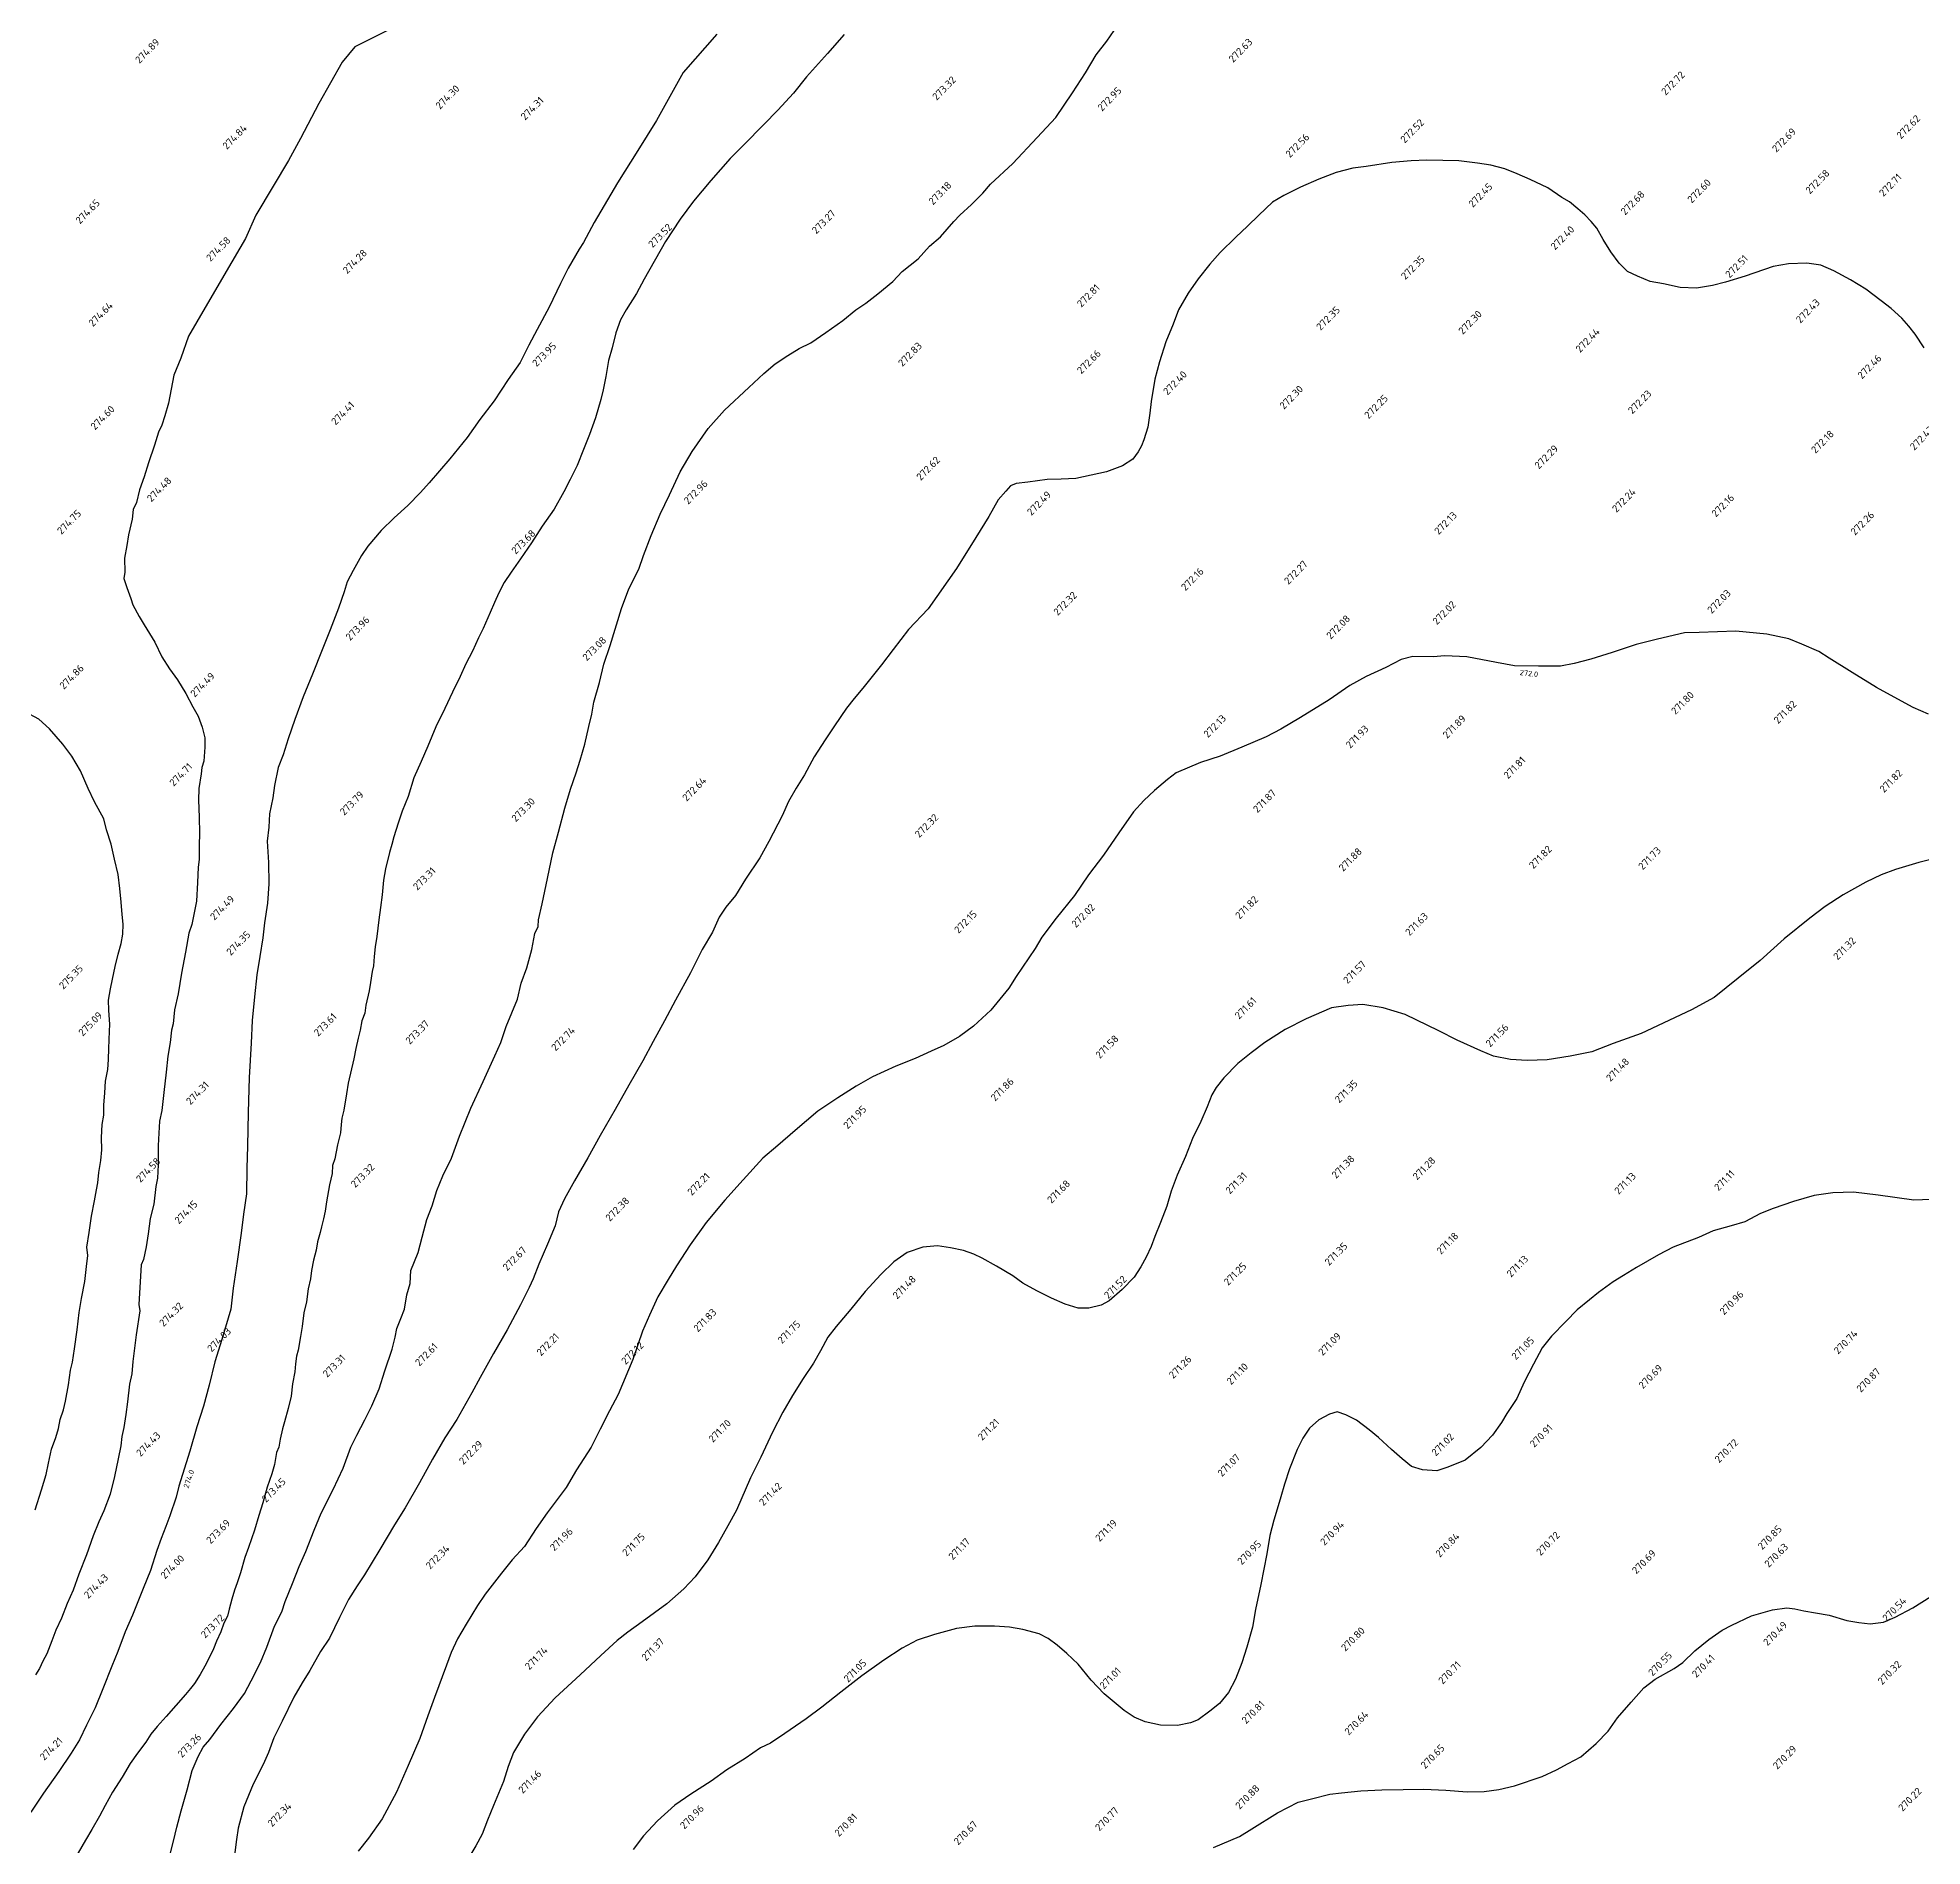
# Model space of a CAD drawing. Header units: metres. Extents: x 36952 to 37841, y 34980 to 35683.
# Drawn here: x 37285.5 to 37544.9, y 35144.1 to 35393.1 of the extents above; entities that cross this region are included whole.
import ezdxf

# ---------------------------------------------------------------- set-up
doc = ezdxf.new("R2010")
doc.units = ezdxf.units.M
doc.header["$LTSCALE"] = 5
doc.layers.add('Линии горизонталей', color=7, linetype='Continuous')
doc.layers.add('Отметки', color=7, linetype='Continuous')
doc.styles.get("Standard").update_dxf_attribs({"font": 'simplex.shx'})

msp = doc.modelspace()

# ---------------------------------------------------------------- linework, layer by layer
at = {"layer": 'Линии горизонталей', "color": 42, "lineweight": 30}
for points, elevation in [([(37334.16, 35394.36), (37329.11, 35391.83), (37327.4, 35389.75), (37324.17, 35384.05), (37321.63, 35379.21), (37320.01, 35376.19), (37317.89, 35372.65), (37315.51, 35368.67), (37314.07, 35365.48), (37311.44, 35360.9), (37307.36, 35353.99), (37306.25, 35352), (37305.16, 35348.98), (37304.23, 35346.65), (37303.48, 35342.78), (37302.97, 35341.06), (37302.57, 35339.75), (37302.09, 35338.8), (37301.57, 35337), (37300.73, 35334.56), (37300.11, 35332.64), (37299.48, 35330.87), (37299.08, 35329.11), (37298.6, 35328.17), (37298.46, 35326.82), (37297.99, 35324.68), (37297.74, 35323.21), (37297.41, 35321.45), (37297.46, 35319.54), (37297.32, 35318.64), (37297.74, 35317.4), (37298.28, 35315.91), (37298.55, 35315.05), (37299.42, 35313.44), (37300.14, 35312.28), (37301.58, 35309.89), (37302.57, 35307.88), (37303.64, 35306.24), (37304.73, 35304.71), (37305.87, 35302.84), (37306.82, 35301.01), (37307.55, 35299.7), (37308.12, 35298.17), (37308.47, 35296.71), (37308.48, 35295.44), (37308.34, 35293.49), (37308.08, 35292.62), (37307.98, 35291.76), (37307.66, 35289.77), (37307.59, 35288.12), (37307.68, 35285.79), (37307.74, 35283.58), (37307.71, 35281.9), (37307.69, 35279.98), (37307.58, 35278.9), (37307.49, 35276.83), (37307.32, 35274.24), (37306.67, 35271.02), (37306.26, 35269.85), (37305.83, 35267.22), (37305.29, 35264.33), (37304.79, 35261.48), (37304.32, 35259.26), (37304.14, 35257.35), (37303.89, 35256.49), (37303.71, 35254.8), (37303.39, 35252.88), (37303.18, 35250.71), (37302.86, 35247.89), (37302.58, 35245.42), (37302.25, 35243.95), (37302.12, 35241.48), (37302.05, 35240.58), (37302.07, 35237.95), (37301.97, 35236.11), (37301.72, 35234.95), (37301.44, 35232.55), (37300.96, 35230.56), (37300.68, 35228.46), (37300.39, 35226.65), (37300.03, 35224.93), (37299.74, 35224.17), (37299.4, 35218.7), (37299.52, 35217.84), (37299.02, 35214.53), (37298.56, 35210.89), (37298.42, 35209.17), (37298.13, 35207.74), (37297.85, 35205.34), (37297.6, 35203.58), (37297.31, 35201.77), (37297.06, 35200.53), (37296.92, 35199.26), (37296.56, 35197.46), (37296.05, 35195.05), (37295.43, 35192.61), (37294.59, 35190.32), (37293.88, 35188.78), (37293.11, 35186.86), (37292.19, 35184.27), (37291.12, 35181.6), (37290.35, 35179.38), (37289.54, 35177.57), (37288.73, 35175.54), (37287.99, 35173.89), (37287.44, 35172.42), (37286.71, 35170.62), (37286.19, 35169.64), (37285.71, 35168.62), (37285.15, 35167.75)], 274.5), ([(37378.94, 35393.57), (37374.33, 35388.31), (37370.68, 35381.68), (37368.09, 35377.59), (37365.29, 35373.14), (37362.07, 35367.67), (37360.63, 35364.9), (37360.01, 35363.97), (37358.5, 35361.37), (37357.46, 35359.27), (37355.87, 35355.99), (37354.25, 35352.91), (37353.1, 35350.76), (37351.88, 35348.39), (37350.25, 35346.06), (37348.32, 35343.12), (37346.35, 35340.52), (37344.61, 35338.07), (37342.23, 35335.12), (37339.37, 35331.84), (37338.18, 35330.48), (37336.43, 35328.71), (37334.53, 35327.01), (37332.74, 35325.27), (37330.92, 35323.12), (37330.07, 35321.8), (37328.88, 35319.77), (37328.07, 35318.19), (37327.67, 35316.8), (37326.89, 35314.58), (37325.72, 35311.57), (37324.65, 35308.83), (37323.29, 35305.48), (37322, 35302.36), (37320.86, 35299.24), (37319.94, 35296.57), (37319.28, 35294.39), (37318.58, 35292.62), (37318.08, 35290.14), (37317.83, 35288.46), (37317.39, 35286.28), (37317.29, 35284.44), (37317.08, 35282.49), (37317.25, 35279.57), (37317.27, 35276.64), (37317.11, 35273.98), (37316.71, 35271.24), (37316.47, 35269.17), (37316.04, 35266.62), (37315.64, 35264.11), (37315.33, 35261.07), (37315.01, 35257.8), (37314.85, 35254.69), (37314.58, 35249.96), (37314.43, 35245.13), (37314.35, 35240.52), (37314.26, 35237.48), (37314.21, 35233.95), (37313.82, 35231.14), (37313.5, 35228.55), (37312.93, 35224.65), (37312.36, 35220.97), (37312.04, 35218.08), (37310.83, 35213.91), (37309.88, 35210.83), (37309.08, 35207.6), (37308.31, 35204.7), (37307.4, 35201.89), (37306.41, 35198.54), (37304.91, 35193.69), (37304.54, 35192.19), (37303.66, 35189.64), (37303.11, 35188.17), (37302.45, 35186.51), (37301.86, 35184.86), (37300.98, 35182.08), (37299.99, 35179.64), (37298.51, 35175.95), (37297.52, 35173.66), (37296.49, 35170.95), (37295.68, 35168.92), (37294.46, 35165.8), (37293.4, 35163.2), (37292.21, 35160.8), (37291.22, 35158.8), (37290.07, 35156.96), (37288.4, 35154.43), (37286.28, 35151.45), (37284.54, 35148.85)], 274), ([(37396.51, 35393.56), (37394.21, 35390.93), (37391.32, 35387.71), (37389.53, 35385.45), (37387.36, 35383.11), (37385.42, 35381.13), (37382.68, 35378.35), (37380.81, 35376.45), (37378.14, 35373.46), (37375.77, 35370.61), (37373.9, 35368.12), (37371.89, 35365.06), (37368.95, 35359.88), (37367.89, 35357.91), (37366.48, 35355.65), (37365.69, 35354.25), (37365.06, 35352.46), (37364.54, 35350.42), (37364.07, 35348.68), (37363.68, 35346.47), (37363.3, 35344.64), (37363.01, 35343.3), (37362.27, 35340.76), (37361.43, 35338.48), (37360.6, 35336.41), (37359.73, 35334.23), (37358.79, 35332.3), (37357.91, 35330.6), (37356.57, 35328.2), (37354.94, 35325.88), (37353.43, 35323.57), (37351.93, 35321.35), (37350.63, 35319.54), (37349.7, 35318.11), (37348.96, 35316.7), (37348.37, 35315.35), (37347.77, 35313.98), (37346.81, 35311.75), (37346.14, 35310.47), (37345.32, 35308.66), (37344.4, 35306.92), (37343.61, 35305.17), (37342.57, 35303.03), (37341.54, 35300.77), (37340.27, 35298.25), (37339.17, 35295.59), (37338.24, 35293.46), (37337.27, 35291.22), (37336.45, 35288.64), (37335.64, 35286.62), (37335.09, 35284.98), (37334.5, 35283.08), (37334.24, 35282.02), (37333.92, 35280.93), (37333.33, 35278.71), (37333.06, 35277.15), (37332.89, 35275.12), (37332.66, 35273.38), (37332.44, 35271.66), (37332.18, 35269.36), (37331.92, 35267.97), (37331.8, 35266.63), (37331.71, 35265.35), (37331.51, 35264.55), (37331.31, 35263.05), (37331.09, 35261.88), (37330.65, 35259.94), (37330.49, 35258.82), (37330.11, 35257.78), (37329.86, 35256.47), (37329.59, 35255.36), (37329.27, 35253.95), (37328.97, 35252.52), (37328.23, 35249.18), (37327.98, 35247.71), (37327.62, 35245.48), (37327.33, 35244.35), (37327.23, 35243.48), (37327.14, 35242.33), (37326.75, 35240.71), (37326.36, 35238.75), (37326.07, 35237.86), (37325.99, 35236.73), (37325.66, 35235.2), (37325.22, 35232.83), (37325.04, 35231.56), (37324.84, 35230.49), (37324.55, 35229.42), (37324.37, 35228.61), (37324, 35227.35), (37323.83, 35226.21), (37323.42, 35224.81), (37323.16, 35223.39), (37323.04, 35222.26), (37322.69, 35220.88), (37322.46, 35219.07), (37322.12, 35217.58), (37321.88, 35215.68), (37321.66, 35214.31), (37321.34, 35212.41), (37321.11, 35211.61), (37320.98, 35210.53), (37320.88, 35209.46), (37320.54, 35207.79), (37320.35, 35206.08), (37319.94, 35204.41), (37319.47, 35202.57), (37319.18, 35201.58), (37318.83, 35200.17), (37318.68, 35199.07), (37318.37, 35198.34), (37318.07, 35196.7), (37317.7, 35195.42), (37317.07, 35193.55), (37316.46, 35191.43), (37315.92, 35189.69), (37315.31, 35187.63), (37314.51, 35185.28), (37313.98, 35183.91), (37313.37, 35181.78), (37312.93, 35180.39), (37312.55, 35179.38), (37312.18, 35178.16), (37311.81, 35176.77), (37311.61, 35175.8), (37311.09, 35174.85), (37310.67, 35173.65), (37310.1, 35172.38), (37309.68, 35171.32), (37309.11, 35170.18), (37308.5, 35168.93), (37307.83, 35167.8), (37307.05, 35166.56), (37306.49, 35165.84), (37305.83, 35165.04), (37303.18, 35161.99), (37301.92, 35160.61), (37301.04, 35159.55), (37300.34, 35158.48), (37299.19, 35156.96), (37298.21, 35155.51), (37297.11, 35153.66), (37295.79, 35151.59), (37294.77, 35149.76), (37293.99, 35148.26), (37292.91, 35146.46), (37292.05, 35145), (37290.54, 35142.38)], 273.5), ([(37303.35, 35141.58), (37304.16, 35144.83), (37304.63, 35146.75), (37305.21, 35149.03), (37306.03, 35151.91), (37306.73, 35154.55), (37307.55, 35156.48), (37308.26, 35157.8), (37309.15, 35158.83), (37310.7, 35160.88), (37312.42, 35163.11), (37313.96, 35165.16), (37314.85, 35166.9), (37316.15, 35169.43), (37317.03, 35171.53), (37318.09, 35174.42), (37319.09, 35176.4), (37319.56, 35177.84), (37320.56, 35180.31), (37321.45, 35182.65), (37322.39, 35184.7), (37323.51, 35187.64), (37324.51, 35189.99), (37326.16, 35193.23), (37327.52, 35196.18), (37328.58, 35199.07), (37329.41, 35200.75), (37330.53, 35202.86), (37331.47, 35204.78), (37332.48, 35207.13), (37333.24, 35209.59), (37334.29, 35212.59), (37334.7, 35214.22), (37334.93, 35215.42), (37335.46, 35216.8), (37335.99, 35218.06), (37336.28, 35220.04), (37336.74, 35221.6), (37336.85, 35223.4), (37337.85, 35225.87), (37338.38, 35227.97), (37339.02, 35230.43), (37339.78, 35232.29), (37340.43, 35234.4), (37341.25, 35236.44), (37342.43, 35238.85), (37343.55, 35241.91), (37345.08, 35245.76), (37346.79, 35249.43), (37348.38, 35252.97), (37349.21, 35254.78), (37349.97, 35257), (37351.5, 35260.73), (37352.03, 35262.95), (37352.79, 35265.05), (37353.49, 35267.58), (37353.89, 35269.8), (37354.37, 35270.76), (37354.42, 35271.66), (37354.94, 35273.88), (37355.64, 35277.36), (37356.39, 35280.9), (37357.15, 35283.73), (37358.02, 35287.03), (37358.84, 35289.67), (37359.61, 35291.89), (37360.13, 35293.64), (37360.78, 35295.86), (37361.36, 35298.26), (37361.76, 35300), (37362.05, 35301.62), (37362.81, 35304.33), (37363.39, 35306.85), (37364.27, 35309.43), (37365.85, 35314.54), (37366.85, 35317.24), (37368.21, 35319.95), (37368.86, 35321.81), (37369.92, 35324.58), (37371.15, 35327.52), (37372.45, 35330.17), (37373.93, 35333.36), (37375.59, 35336.12), (37377.78, 35339.32), (37380.04, 35341.85), (37383.38, 35344.96), (37385.42, 35346.86), (37387, 35348.2), (37388.75, 35349.37), (37390.28, 35350.33), (37391.9, 35351.11), (37393.99, 35352.54), (37396.3, 35354.18), (37398.08, 35355.65), (37399.49, 35356.56), (37401.11, 35357.86), (37403.2, 35359.55), (37404.47, 35360.93), (37406.69, 35362.66), (37408.22, 35364.38), (37409.75, 35365.68), (37411.58, 35367.79), (37412.43, 35368.65), (37414.04, 35370.12), (37415.58, 35371.68), (37416.64, 35372.93), (37419.7, 35375.78), (37423.06, 35379.36), (37425.61, 35382.12), (37427.94, 35385.52), (37429.72, 35388.27), (37431.2, 35390.73), (37432.65, 35392.62), (37433.66, 35394.09)], 273), ([(37545.18, 35350.43), (37543.92, 35352.27), (37543.06, 35353.37), (37542.11, 35354.48), (37540.64, 35355.84), (37539.22, 35356.9), (37537.11, 35358.47), (37535, 35359.78), (37532.72, 35361.01), (37530.92, 35361.77), (37528.99, 35362.05), (37526.5, 35361.95), (37524.36, 35361.59), (37520.52, 35360.28), (37517.82, 35359.44), (37516.03, 35359), (37513.8, 35358.64), (37511.57, 35358.71), (37509.26, 35359.21), (37507.45, 35359.54), (37505.69, 35360.26), (37504.32, 35360.93), (37503.19, 35362.04), (37502.03, 35363.61), (37500.98, 35365.32), (37500.12, 35366.86), (37499.34, 35367.79), (37498.47, 35368.73), (37497.48, 35369.54), (37496.32, 35370.51), (37495.29, 35371.1), (37493.35, 35372.42), (37490.94, 35373.6), (37489.14, 35374.36), (37487.42, 35375.03), (37485.49, 35375.57), (37483.68, 35375.82), (37481.11, 35376.14), (37478.88, 35376.21), (37476.7, 35376.24), (37474.56, 35376.14), (37471.86, 35375.9), (37468.35, 35375.36), (37466.51, 35375.14), (37464.24, 35374.56), (37461.81, 35373.64), (37459.33, 35372.51), (37457.02, 35371.38), (37455.45, 35370.47), (37453.57, 35368.66), (37452, 35367.15), (37450.43, 35365.63), (37448.26, 35363.52), (37446.85, 35361.92), (37445.2, 35359.9), (37443.84, 35357.92), (37442.53, 35355.64), (37441.77, 35353.66), (37440.76, 35351.25), (37439.88, 35348.46), (37439.26, 35346.1), (37438.77, 35343.01), (37438.56, 35341.43), (37438.28, 35339.5), (37437.73, 35337.74), (37437.44, 35336.92), (37436.97, 35336.1), (37436.21, 35335.07), (37434.8, 35334.16), (37432.62, 35333.33), (37428.39, 35332.4), (37426.38, 35332.34), (37424.45, 35332.28), (37421.79, 35331.92), (37420.17, 35331.74), (37419.4, 35331.39), (37418.76, 35330.66), (37417.7, 35329.49), (37416.39, 35327.21), (37414.63, 35324.3), (37411.96, 35320.03), (37408.05, 35314.49), (37405.37, 35311.65), (37403.24, 35308.88), (37401.63, 35306.77), (37399.08, 35303.57), (37397.89, 35302.12), (37396.82, 35300.8), (37395.16, 35298.39), (37393.86, 35296.46), (37392.37, 35294.11), (37391.01, 35291.64), (37389.89, 35289.78), (37388.82, 35287.97), (37387.94, 35285.99), (37386.11, 35282.44), (37384.86, 35280.21), (37382.91, 35277.26), (37381.55, 35275.03), (37380.18, 35273.41), (37379.29, 35272.02), (37378.35, 35269.98), (37376.93, 35267.57), (37375.33, 35264.38), (37373.26, 35260.59), (37371.78, 35257.76), (37370.19, 35254.93), (37368.77, 35252.28), (37366.87, 35248.91), (37364.98, 35245.54), (37362.91, 35241.99), (37361.19, 35238.92), (37359.36, 35235.73), (37358, 35233.27), (37357.17, 35231.46), (37356.71, 35229.54), (37355.64, 35227.01), (37354.47, 35224.25), (37353.7, 35222.27), (37353.11, 35221.06), (37351.93, 35218.66), (37350.1, 35215.23), (37348.2, 35211.98), (37346.37, 35208.67), (37345.25, 35206.56), (37343.17, 35202.89), (37341.51, 35200.36), (37339.8, 35197.41), (37338.02, 35194.16), (37336.07, 35190.73), (37334.59, 35188.38), (37332.58, 35185.01), (37330.44, 35181.52), (37329.44, 35180.01), (37328.25, 35178.09), (37327.01, 35175.62), (37325.65, 35172.79), (37324.41, 35170.93), (37322.93, 35168.34), (37321.86, 35166.65), (37320.74, 35164.67), (37319.14, 35161.36), (37317.96, 35159.07), (37317.26, 35157.03), (37316.49, 35155.4), (37315.13, 35152.7), (37313.84, 35149.57), (37313.08, 35146.63), (37312.85, 35145.07), (37312.51, 35142.55)], 272.5), ([(37545.78, 35299.98), (37543.64, 35300.88), (37541.03, 35302.33), (37538.58, 35303.64), (37535.25, 35305.7), (37532.08, 35307.71), (37530.65, 35308.62), (37528.3, 35309.62), (37526.52, 35310.37), (37523.51, 35311.01), (37519.23, 35311.39), (37514.19, 35311.2), (37512.16, 35311.18), (37508.45, 35310.29), (37505.5, 35309.56), (37502.2, 35308.46), (37499.26, 35307.53), (37496.97, 35306.95), (37495.09, 35306.58), (37492.09, 35306.61), (37488.78, 35306.63), (37486.28, 35307.07), (37482.2, 35307.86), (37479.2, 35307.99), (37477.57, 35307.88), (37474.77, 35307.91), (37473.15, 35307.49), (37471.07, 35306.4), (37468.33, 35305.16), (37466.1, 35303.92), (37463.26, 35301.97), (37459.31, 35299.5), (37456.62, 35297.9), (37454.59, 35296.87), (37451.25, 35295.42), (37448.25, 35294.22), (37445.56, 35293.34), (37442.21, 35291.89), (37441, 35290.97), (37439.22, 35289.48), (37437.73, 35288.09), (37436.3, 35286.52), (37434.29, 35283.63), (37432.21, 35280.56), (37430.13, 35277.85), (37428.18, 35275.01), (37425.68, 35271.88), (37423.72, 35269.29), (37422.78, 35267.72), (37420.17, 35263.87), (37419.16, 35262.24), (37416.66, 35259.23), (37414.28, 35257.05), (37412.38, 35255.6), (37410.23, 35254.39), (37408.49, 35253.59), (37406.28, 35252.56), (37403.59, 35251.52), (37400.37, 35250.06), (37398.16, 35248.78), (37395.6, 35247.15), (37392.85, 35245.33), (37389.75, 35242.67), (37387.37, 35240.61), (37385.29, 35238.86), (37382.61, 35235.9), (37380.05, 35233.07), (37377.5, 35229.99), (37375.3, 35226.92), (37373.41, 35224.03), (37372.28, 35222.16), (37370.86, 35219.75), (37369.68, 35217.23), (37368.74, 35215.06), (37367.39, 35211.16), (37365.39, 35206.35), (37364.2, 35204.06), (37362.9, 35201.54), (37361.66, 35199.07), (37359.65, 35195.94), (37358.23, 35193.53), (37355.62, 35190.03), (37354.07, 35187.87), (37352.47, 35185.4), (37350.81, 35183.59), (37349.32, 35181.72), (37347.07, 35178.82), (37346, 35177.26), (37344.46, 35174.73), (37343.28, 35172.68), (37342.39, 35170.82), (37341.74, 35169.07), (37340.1, 35164.63), (37339.16, 35162.1), (37338.1, 35158.98), (37336.45, 35155.25), (37334.86, 35151.58), (37332.91, 35147.91), (37331.01, 35145.26), (37329.58, 35143.45)], 272), ([(37285.14, 35190.47), (37285.98, 35193.22), (37286.64, 35195.32), (37286.96, 35196.86), (37287.36, 35198.78), (37287.95, 35200.43), (37288.32, 35201.63), (37288.57, 35202.87), (37289.01, 35204.23), (37289.3, 35205.43), (37289.73, 35207.68), (37289.98, 35209.67), (37290.27, 35210.8), (37290.56, 35212.6), (37290.92, 35215.22), (37291.2, 35217.63), (37291.52, 35219.54), (37291.96, 35221.87), (37292.2, 35223.93), (37292.38, 35225.47), (37292.26, 35226.63), (37292.58, 35228.62), (37292.86, 35230.87), (37293.3, 35232.98), (37293.59, 35234.48), (37293.73, 35235.45), (37293.87, 35236.88), (37294.16, 35238.53), (37294.3, 35240.03), (37294.25, 35241.72), (37294.35, 35243.48), (37294.6, 35244.79), (37294.59, 35246.14), (37294.73, 35247.87), (37294.83, 35249.48), (37295.12, 35251.06), (37295.22, 35252.45), (37295.28, 35253.95), (37295.34, 35256.35), (37295.41, 35257.25), (37295.28, 35259.23), (37295.23, 35260.62), (37295.48, 35262.16), (37295.77, 35263.51), (37296.14, 35265.24), (37296.54, 35266.93), (37296.98, 35268.43), (37297.19, 35269.71), (37297.26, 35271.06), (37297.1, 35272.41), (37296.97, 35274.09), (37296.77, 35276), (37296.57, 35277.91), (37296.03, 35280.01), (37295.6, 35282.07), (37294.95, 35284.05), (37294.56, 35285.55), (37293.31, 35287.9), (37292.43, 35289.73), (37291.37, 35292.2), (37290.19, 35294.18), (37288.94, 35295.86), (37287.12, 35297.94), (37285.62, 35299.28), (37283.73, 35300.32)], 275), ([(37547.55, 35280.34), (37544.45, 35279.56), (37541.2, 35278.62), (37539.22, 35277.84), (37537.15, 35276.86), (37534, 35275.1), (37531.52, 35273.51), (37529.44, 35271.91), (37525.9, 35269.04), (37522.57, 35266.06), (37519.58, 35263.65), (37516.24, 35260.98), (37513.15, 35259.27), (37506.2, 35256.02), (37502.34, 35254.66), (37499.4, 35253.52), (37496.45, 35252.89), (37493.25, 35252.41), (37490.5, 35252.29), (37488.21, 35252.42), (37485.86, 35252.92), (37484.13, 35253.62), (37480.86, 35255.12), (37478.35, 35256.37), (37473.71, 35258.63), (37470.7, 35259.57), (37467.89, 35260.01), (37465.86, 35259.89), (37463.56, 35259.56), (37460.09, 35258.06), (37457.19, 35256.56), (37454.39, 35254.77), (37452.54, 35253.37), (37450.69, 35251.88), (37448.75, 35249.91), (37447.71, 35248.57), (37447.09, 35247.56), (37446.44, 35245.93), (37445.59, 35243.92), (37444.42, 35241.58), (37443.48, 35239.09), (37442.35, 35236.5), (37441.51, 35234.3), (37440.91, 35232.25), (37440.02, 35230), (37439.27, 35228.08), (37438.75, 35226.7), (37438.05, 35225.21), (37437.34, 35223.92), (37436.4, 35222.48), (37434.74, 35220.8), (37432.99, 35219.21), (37431.85, 35218.63), (37430.18, 35218.19), (37428.7, 35218.22), (37426.93, 35218.74), (37425.02, 35219.58), (37423, 35220.62), (37421.09, 35221.65), (37419.7, 35222.64), (37417.44, 35224.01), (37415.48, 35225.09), (37414.33, 35225.66), (37412.94, 35226.17), (37411.13, 35226.54), (37409.36, 35226.77), (37407.31, 35226.61), (37405.17, 35225.88), (37403.32, 35224.58), (37401.52, 35222.84), (37399.39, 35220.49), (37397.4, 35218.09), (37395.41, 35215.69), (37394.23, 35214.2), (37393.24, 35212.33), (37392.25, 35210.66), (37390.84, 35208.55), (37389.38, 35206.2), (37388.06, 35203.9), (37386.64, 35201.12), (37385, 35197.72), (37383.59, 35194.85), (37381.67, 35190.4), (37380.49, 35188.24), (37379.17, 35185.94), (37377.71, 35183.59), (37375.96, 35181.24), (37374.4, 35179.56), (37372.07, 35177.49), (37368.7, 35175.03), (37366.71, 35173.59), (37365.24, 35172.48), (37363.01, 35170.41), (37360.17, 35167.72), (37356.71, 35164.59), (37354.29, 35161.95), (37352.5, 35159.55), (37350.99, 35157.06), (37350.24, 35155.14), (37349.59, 35153.04), (37348.23, 35149.74), (37347.38, 35147.73), (37346.64, 35145.81), (37345.79, 35144.19), (37344.61, 35142.22)], 271.5), ([(37546.12, 35233.15), (37543.73, 35233.08), (37538.83, 35233.76), (37535.42, 35234.19), (37532.57, 35234.07), (37530.03, 35233.74), (37527.18, 35232.91), (37524.39, 35231.92), (37522.62, 35231.25), (37520.49, 35230.11), (37518.61, 35229.54), (37516.12, 35228.86), (37514.09, 35227.93), (37510.59, 35226.63), (37508.61, 35225.55), (37505.57, 35223.79), (37503.77, 35222.69), (37502.34, 35221.82), (37500.35, 35220.37), (37499.07, 35219.36), (37497.41, 35217.96), (37495.85, 35216.38), (37493.86, 35214.36), (37492.58, 35212.77), (37491.4, 35210.52), (37490.09, 35208.03), (37489.1, 35205.78), (37487.73, 35203.72), (37486.98, 35202.47), (37485.75, 35200.75), (37484.14, 35199.02), (37481.96, 35197.29), (37479.58, 35196.31), (37478.06, 35195.83), (37476.1, 35195.95), (37474.57, 35196.42), (37473.32, 35197.46), (37471.83, 35198.74), (37470.05, 35200.39), (37468.76, 35201.48), (37467.03, 35202.81), (37465.55, 35203.51), (37464.35, 35203.93), (37463.3, 35203.64), (37461.83, 35202.82), (37460.55, 35201.71), (37459.65, 35200.32), (37458.85, 35198.74), (37457.78, 35196.11), (37457.12, 35194), (37456.61, 35192.23), (37456.1, 35190.56), (37455.63, 35189.03), (37455.08, 35186.93), (37454.66, 35184.39), (37453.84, 35180.19), (37453.1, 35176.75), (37452.69, 35174.31), (37451.94, 35171.54), (37451.24, 35169.39), (37450.35, 35167.14), (37449.41, 35165.32), (37448.18, 35163.78), (37446.85, 35162.72), (37445.24, 35161.56), (37444.15, 35161.13), (37442.38, 35160.78), (37440.05, 35160.81), (37437.94, 35161.27), (37436.41, 35161.93), (37435.02, 35162.83), (37433.68, 35163.96), (37432.28, 35165.14), (37430.51, 35166.99), (37428.72, 35169.22), (37427.14, 35170.69), (37425.79, 35171.82), (37424.59, 35172.72), (37423.35, 35173.38), (37421.1, 35173.98), (37419.24, 35174.31), (37417.19, 35174.43), (37414.47, 35174.46), (37411.94, 35174.11), (37408.94, 35173.28), (37406.56, 35172.49), (37404.47, 35171.43), (37401.95, 35169.74), (37398.91, 35167.62), (37396.02, 35165.36), (37393.41, 35163.29), (37391.27, 35161.7), (37388.33, 35159.67), (37386.34, 35158.32), (37384.96, 35157.69), (37382.87, 35156.24), (37380.35, 35154.65), (37378.17, 35153.11), (37375.37, 35151.32), (37373.18, 35149.78), (37370.81, 35147.66), (37368.87, 35145.59), (37367.45, 35143.68)], 271), ([(37447.33, 35143.97), (37450.89, 35145.48), (37452.6, 35146.54), (37456.12, 35148.76), (37458.97, 35150.21), (37460.83, 35150.66), (37463.35, 35151.3), (37464.97, 35151.5), (37467.6, 35151.76), (37470.5, 35151.92), (37473.46, 35151.94), (37476.28, 35152.01), (37479.33, 35151.84), (37482.24, 35151.62), (37484.58, 35151.69), (37486.63, 35151.94), (37488.78, 35152.48), (37492.58, 35153.75), (37494.53, 35154.67), (37496.15, 35155.54), (37497.91, 35156.46), (37499.99, 35158.29), (37501.65, 35159.97), (37502.93, 35161.84), (37504.82, 35163.96), (37506.57, 35165.93), (37508.14, 35167.13), (37510.75, 35168.63), (37511.94, 35169.45), (37513.59, 35171.03), (37515.54, 35172.62), (37517.34, 35173.88), (37518.67, 35174.56), (37521.38, 35175.86), (37524.29, 35176.7), (37526.24, 35176.95), (37527.34, 35176.81), (37528.58, 35176.54), (37530.21, 35176.26), (37532.07, 35175.94), (37534.51, 35175.24), (37536.18, 35174.92), (37537.71, 35174.74), (37539.57, 35174.99), (37541.19, 35175.67), (37543.61, 35176.98), (37546.06, 35178.53)], 270.5)]:
    msp.add_lwpolyline(points, dxfattribs=dict(at, elevation=elevation))

# ---------------------------------------------------------------- texts
for s, rotation, p in [('272.0', 353.2189, (37489.45, 35305.37)), ('274.0', 70.6189, (37306.21, 35193.35))]:
    msp.add_text(s, height=0.75, rotation=rotation, dxfattribs=at).set_placement(p)
at = {"layer": 'Отметки', "color": 7}
for s, p in [('274.89', (37299.49, 35389.47)), ('272.63', (37450.03, 35389.6)), ('273.32', (37409.22, 35384.4)), ('272.72', (37509.57, 35385.1)), ('274.30', (37340.85, 35383.16)), ('274.31', (37352.57, 35381.67)), ('272.95', (37431.98, 35382.89)), ('272.52', (37473.66, 35378.51)), ('272.62', (37541.96, 35379.07)), ('274.84', (37311.51, 35377.63)), ('272.56', (37457.85, 35376.5)), ('272.69', (37524.82, 35377.24)), ('272.60', (37513.16, 35370.25)), ('272.58', (37529.43, 35371.5)), ('272.71', (37539.55, 35371.15)), ('273.18', (37408.71, 35370)), ('272.45', (37483.03, 35369.65)), ('272.68', (37503.99, 35368.6)), ('274.65', (37291.29, 35367.37)), ('273.27', (37392.65, 35366.01)), ('273.52', (37370.12, 35364.1)), ('272.40', (37494.34, 35363.79)), ('274.58', (37309.27, 35362.21)), ('274.28', (37328.08, 35360.51)), ('272.51', (37518.38, 35359.94)), ('272.35', (37473.74, 35359.71)), ('272.81', (37429.14, 35355.9)), ('274.64', (37293.07, 35353.25)), ('272.35', (37462.08, 35352.72)), ('272.30', (37481.64, 35352.17)), ('272.43', (37528.11, 35353.72)), ('272.44', (37497.79, 35349.67)), ('273.95', (37354.15, 35347.72)), ('272.83', (37404.51, 35347.75)), ('272.66', (37429.14, 35346.72)), ('272.46', (37536.59, 35346.04)), ('272.40', (37441, 35343.83)), ('272.30', (37457.03, 35341.86)), ('274.41', (37326.48, 35339.69)), ('272.25', (37468.69, 35340.56)), ('272.23', (37504.99, 35341.22)), ('274.60', (37293.36, 35339.02)), ('272.18', (37530.2, 35335.79)), ('272.43', (37543.8, 35336.23)), ('272.62', (37407.03, 35332.07)), ('272.29', (37492.12, 35333.64)), ('274.48', (37301.12, 35329.11)), ('272.96', (37375.02, 35328.79)), ('272.49', (37422.26, 35327.24)), ('272.24', (37502.8, 35327.68)), ('272.16', (37516.49, 35327.02)), ('274.75', (37288.74, 35324.65)), ('272.13', (37478.33, 35324.61)), ('272.26', (37535.64, 35324.52)), ('273.68', (37351.28, 35321.91)), ('272.16', (37443.47, 35316.89)), ('272.27', (37457.65, 35317.75)), ('272.32', (37425.9, 35313.47)), ('272.03', (37515.91, 35313.75)), ('272.02', (37478.08, 35312.2)), ('273.96', (37328.47, 35310.03)), ('272.08', (37463.47, 35310.22)), ('273.08', (37361.06, 35307.23)), ('274.86', (37289.07, 35303.32)), ('274.49', (37307.09, 35302.23)), ('271.80', (37510.93, 35299.84)), ('271.82', (37525.05, 35298.58)), ('272.13', (37446.56, 35296.66)), ('271.93', (37466.15, 35295.18)), ('271.89', (37479.49, 35296.55)), ('274.71', (37304.2, 35289.97)), ('271.81', (37487.87, 35291)), ('272.64', (37374.81, 35287.9)), ('271.82', (37539.63, 35289.09)), ('273.79', (37327.67, 35285.97)), ('273.30', (37351.29, 35285.07)), ('271.87', (37453.38, 35286.33)), ('272.32', (37406.82, 35282.88)), ('271.88', (37465.17, 35278.25)), ('271.82', (37491.36, 35278.61)), ('271.73', (37506.41, 35278.47)), ('273.31', (37337.74, 35275.66)), ('274.49', (37309.8, 35271.53)), ('272.15', (37412.24, 35269.71)), ('272.02', (37428.39, 35270.51)), ('271.82', (37450.93, 35271.68)), ('271.63', (37474.33, 35269.39)), ('274.35', (37312.05, 35266.68)), ('271.32', (37533.25, 35266.05)), ('275.35', (37289.01, 35262.03)), ('271.57', (37465.79, 35262.78)), ('271.61', (37450.86, 35257.91)), ('275.09', (37291.68, 35255.58)), ('273.61', (37324.09, 35255.56)), ('273.37', (37336.7, 35254.45)), ('271.56', (37485.41, 35254.08)), ('272.74', (37356.77, 35253.52)), ('271.58', (37431.69, 35252.49)), ('271.48', (37501.97, 35249.32)), ('274.31', (37306.5, 35246.13)), ('271.86', (37417.27, 35246.61)), ('271.35', (37464.64, 35246.36)), ('271.95', (37396.98, 35242.8)), ('274.58', (37299.61, 35235.44)), ('271.38', (37464.2, 35235.98)), ('271.28', (37475.35, 35235.77)), ('273.32', (37329.18, 35234.71)), ('272.21', (37375.51, 35233.64)), ('271.31', (37449.59, 35233.83)), ('271.13', (37503.11, 35233.79)), ('271.11', (37516.85, 35234.27)), ('271.68', (37425.03, 35232.55)), ('274.15', (37304.91, 35229.72)), ('272.38', (37364.23, 35230.07)), ('271.18', (37478.64, 35225.52)), ('272.67', (37350.09, 35223.28)), ('271.35', (37463.24, 35223.99)), ('271.25', (37449.35, 35221.25)), ('271.13', (37488.29, 35222.38)), ('271.48', (37403.78, 35219.38)), ('271.52', (37432.86, 35219.43)), ('270.96', (37517.61, 35217.19)), ('274.32', (37302.8, 35215.59)), ('271.83', (37376.35, 35214.85)), ('274.03', (37309.41, 35212.09)), ('271.75', (37387.93, 35213.23)), ('272.61', (37338.02, 35210.16)), ('272.21', (37354.76, 35211.55)), ('272.12', (37366.41, 35210.36)), ('271.09', (37462.36, 35211.59)), ('271.05', (37488.95, 35211.01)), ('270.74', (37533.32, 35211.79)), ('273.31', (37325.32, 35208.6)), ('271.26', (37441.79, 35208.44)), ('271.10', (37449.74, 35207.58)), ('270.69', (37506.45, 35207.03)), ('270.87', (37536.44, 35206.54)), ('271.70', (37378.42, 35199.64)), ('271.21', (37415.49, 35199.91)), ('274.43', (37299.64, 35197.71)), ('272.29', (37344.07, 35196.6)), ('271.02', (37477.94, 35197.77)), ('270.91', (37491.48, 35198.96)), ('270.72', (37516.93, 35196.83)), ('271.07', (37448.49, 35194.92)), ('273.45', (37316.9, 35191.38)), ('271.42', (37385.37, 35190.93)), ('273.69', (37309.28, 35185.69)), ('271.96', (37356.59, 35184.69)), ('271.75', (37366.54, 35183.99)), ('271.19', (37431.66, 35186)), ('270.94', (37462.62, 35185.46)), ('270.84', (37478.49, 35183.84)), ('270.72', (37492.36, 35184.07)), ('270.85', (37522.86, 35184.87)), ('272.34', (37339.5, 35182.19)), ('271.17', (37411.44, 35183.47)), ('270.95', (37451.21, 35182.8)), ('270.69', (37505.54, 35181.53)), ('270.63', (37523.77, 35182.44)), ('274.00', (37302.99, 35180.84)), ('274.43', (37292.44, 35178.16)), ('270.54', (37540.01, 35174.98)), ('273.72', (37308.53, 35172.7)), ('270.80', (37465.49, 35170.9)), ('270.49', (37523.6, 35171.65)), ('271.74', (37353.14, 35168.34)), ('271.37', (37369.2, 35169.56)), ('271.05', (37397.03, 35166.62)), ('271.01', (37432.24, 35165.68)), ('270.71', (37478.88, 35166.37)), ('270.55', (37507.77, 35167.48)), ('270.41', (37513.8, 35167.27)), ('270.32', (37539.37, 35166.3)), ('270.81', (37451.82, 35160.91)), ('270.64', (37465.96, 35159.34)), ('274.21', (37286.37, 35155.87)), ('273.26', (37305.33, 35156.26)), ('270.65', (37476.46, 35154.73)), ('270.29', (37524.94, 35154.64)), ('271.46', (37352.24, 35151.32)), ('270.88', (37450.94, 35149.15)), ('270.22', (37542.19, 35148.86)), ('272.34', (37317.73, 35146.74)), ('270.96', (37374.49, 35146.42)), ('270.81', (37395.76, 35145.38)), ('270.77', (37431.63, 35146.16)), ('270.67', (37412.18, 35144.23))]:
    msp.add_text(s, height=1, rotation=45.4189, dxfattribs=at).set_placement(p)

doc.saveas('drawing.dxf')
